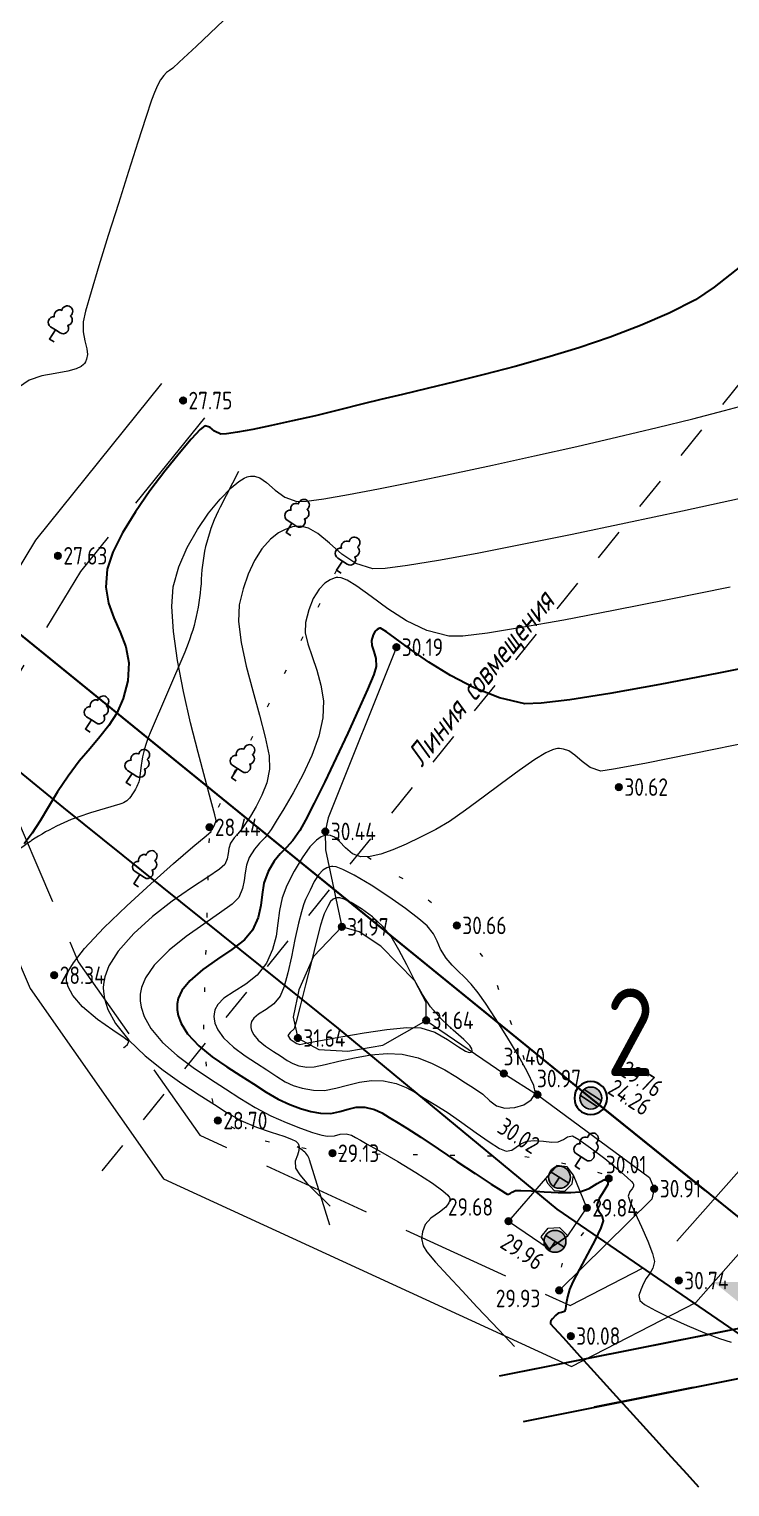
# Model space of a CAD drawing. Header units: metres. Extents: x -149473 to 83396, y -14167 to 104709.
# Drawn here: x -4552.64 to -4536.66, y 42467.22 to 42500.49 of the extents above; entities that cross this region are included whole.
import ezdxf

# ---------------------------------------------------------------- set-up
doc = ezdxf.new("R2010")
doc.units = ezdxf.units.M
for name, pattern in [('g5_01_5x1_5', [1.5, 0.75, -0.75]), ('g5_05x2', [3.5, 2.5, -1]), ('g5_366', [0.85, 0.1, -0.75]), ('осеваяX2', [4, 2.5, -0.5, 0.5, -0.5])]:
    doc.linetypes.add(name, pattern=pattern)
for name, color, linetype, transparency in [('06_Инженерно-технические сооружения', 7, 'Continuous', 0.6), ('10_Границы покрытий и угодий', 7, 'Continuous', 0.6), ('12_Рельеф', 7, 'Continuous', 0.6), ('13_Растительность', 7, 'Continuous', 0.6), ('19_Горизонтали', 7, 'Continuous', 0.6), ('30_Канализация', 7, 'Continuous', 0.6), ('31_Водопровод', 7, 'Continuous', 0.6), ('32_Теплосеть', 7, 'Continuous', 0.6), ('44_Крышки колодцев', 7, 'Continuous', 0.6), ('45_Номера колодцев', 7, 'Continuous', 0.6), ('61_Отметки высоты поверхности', 7, 'Continuous', 0.6)]:
    doc.layers.add(name, color=color, linetype=linetype, transparency=transparency)
doc.layers.add('rastr', color=7, linetype='Continuous')
doc.layers.add('Viewport2ForCustomObjects_0', color=7, linetype='Continuous')
for name, color, linetype, lineweight in [('Сети_В1', 130, 'Continuous', 30), ('Сети_Горизонтали.Вспомогательные', 1, 'Continuous', 9), ('Сети_Горизонтали.Основные', 1, 'Continuous', 30), ('Сети_К2', 40, 'Continuous', 30), ('Сети_К2.Метки', 40, 'Continuous', 30), ('Сети_Трасса', 1, 'осеваяX2', 30)]:
    doc.layers.add(name, color=color, linetype=linetype, lineweight=lineweight)
doc.styles.add('CustomTextStyle115', font='GOST_0.TTF', dxfattribs={"height": 4})
doc.styles.add('LIKE17', font='GOST_0.TTF')
doc.styles.add('Line_GUGK', font='GOST_0.TTF')
doc.styles.get("Standard").update_dxf_attribs({"font": 'GOST_0.TTF'})
doc.linetypes.add('g5_084b', pattern='A,0.001,[18,GUGK_2005.shx,S=5,R=180,X=0,Y=0],0.5,[18,GUGK_2005.shx,S=15,R=180,X=0,Y=0],0.5', length=1.001)
doc.linetypes.add('g5_121_t', pattern='A,4,-0.4,["Т",Line_GUGK,S=1,R=0,X=0,Y=-0.5],-1.2,12', length=17.6)
doc.linetypes.add('g5_122_kl', pattern='A,1,-1,1.5,-0.4,["Кл",Line_GUGK,S=1,R=0,X=0,Y=-0.5],-2.4,1.5,-1,4,-1,4,-1,3', length=21.8)
doc.linetypes.add('g5_122_v', pattern='A,1,-1,1.5,-0.4,["В",Line_GUGK,S=1,R=0,X=0,Y=-0.5],-1.5,1.5,-1,4,-1,4,-1,3', length=20.9)

# ---------------------------------------------------------------- blocks, each defined once
blk = doc.blocks.new('g5_117t')
h = blk.add_hatch(color=255)
h.paths.add_polyline_path([(-0.038, -0.038), (-0.461, -0.038, 0.367426), (-0.038, -0.461)])
h.paths.add_polyline_path([(0.037, -0.461, 0.367426), (0.461, -0.038), (0.037, -0.038)])
h.paths.add_polyline_path([(0.461, 0.037, 0.921954), (-0.461, 0.037)])
at = {"color": 0}
for points in [[(-0.5, 0), (0.5, 0)], [(0, -0.5), (0, 0)]]:
    blk.add_lwpolyline(points, dxfattribs=at)
blk.add_circle((0, 0), 0.5, dxfattribs=at)
blk = doc.blocks.new('g5_388_1')
at = {"color": 0}
blk.add_lwpolyline([(0, 0.497), (0.257, 0.497, 0.798042), (0.365, 0.973, 0.636328), (0.231, 1.405, 0.533064), (0, 1.75, 0.533064), (-0.231, 1.405, 0.636328), (-0.365, 0.973, 0.798042), (-0.257, 0.497)], format="xyb", dxfattribs=at)
for points in [[(0, 0.497), (-0.257, 0.497)], [(0.25, 0), (0, 0), (0, 0.497)]]:
    blk.add_lwpolyline(points, dxfattribs=at)
blk = doc.blocks.new('g5_330')
blk.add_hatch(color=0).paths.add_polyline_path([(0.15, 0, 1), (-0.15, 0, 1)])
at = {"color": 0}
blk.add_circle((0, 0), 0.15, dxfattribs=at)
blk = doc.blocks.new('g5_117kl')
h = blk.add_hatch(color=255)
h.paths.add_polyline_path([(0.418, 0.198, 0.633652), (-0.418, 0.198)])
h.paths.add_polyline_path([(-0.446, 0.122, 0.067116), (-0.463, 0, 0.067116), (-0.446, -0.122), (0.446, -0.122, 0.067116), (0.463, 0, 0.067116), (0.446, 0.122)])
h.paths.add_polyline_path([(-0.418, -0.198, 0.633652), (0.418, -0.198)])
at = {"color": 0}
for p, q in [((-0.474, 0.16), (0.474, 0.16)), ((-0.474, -0.16), (0.474, -0.16))]:
    blk.add_line(p, q, dxfattribs=at)
blk.add_circle((0, 0), 0.5, dxfattribs=at)
blk = doc.blocks.new('CustomObjectsInViewport2_0')
at = {"linetype": 'Continuous'}
blk.add_line((3055.514, 1313.069), (3029.15, 1307.797), dxfattribs=at)
at = {"layer": 'Сети_В1'}
for p, q in [((3030.475, 1310.349), (3068.583, 1317.937)), ((3020.323, 1308.327), (3030.475, 1310.349)), ((3029.15, 1307.797), (3024.635, 1306.894))]:
    blk.add_line(p, q, dxfattribs=at)
at = {"layer": 'Сети_Горизонтали.Вспомогательные', "color": 42, "flags": 128}
for points, elevation in [([(3007.731, 1370.179), (3006.494, 1369.018), (3005.707, 1368.278), (3005.416, 1368.006), (3005.26, 1367.893), (3005.133, 1367.807), (3004.999, 1367.676), (3004.857, 1367.476), (3004.719, 1367.221), (3004.574, 1366.899), (3004.449, 1366.54), (3004.188, 1365.75), (3003.825, 1364.634), (3003.395, 1363.294), (3002.932, 1361.837), (3002.47, 1360.365), (3002.043, 1358.984), (3001.687, 1357.798), (3001.435, 1356.911), (3001.321, 1356.428), (3001.321, 1355.968), (3001.405, 1355.567), (3001.495, 1355.205), (3001.519, 1354.933), (3001.484, 1354.732), (3001.426, 1354.598), (3001.385, 1354.531), (3001.342, 1354.477), (3001.23, 1354.385), (3001.006, 1354.279), (3000.622, 1354.178), (3000.053, 1354.079), (2999.446, 1353.959), (2998.866, 1353.764), (2998.378, 1353.438)], 27.5), ([(3003.164, 1323.294), (3003.185, 1323.314), (3003.244, 1323.361), (3003.345, 1323.445), (3003.415, 1323.582), (3003.202, 1323.75), (3002.673, 1324.1), (3001.986, 1324.591), (3001.298, 1325.178), (3000.855, 1325.688), (3000.638, 1326.08), (3000.567, 1326.341), (3000.558, 1326.47), (3000.568, 1326.561), (3000.642, 1326.778), (3000.878, 1327.18), (3001.39, 1327.831), (3002.269, 1328.773), (3003.31, 1329.786), (3004.406, 1330.791), (3005.448, 1331.71), (3006.328, 1332.465), (3006.936, 1332.977), (3007.165, 1333.169), (3007.181, 1333.226), (3007.194, 1333.28), (3007.255, 1333.358), (3007.323, 1333.463), (3007.399, 1333.669), (3007.335, 1333.936), (3007.152, 1334.597), (3006.885, 1335.572), (3006.566, 1336.778), (3006.229, 1338.135), (3005.907, 1339.561), (3005.633, 1340.975), (3005.441, 1342.296), (3005.363, 1343.442), (3005.433, 1344.333), (3005.697, 1345.246), (3006.076, 1346.128), (3006.538, 1346.954), (3007.047, 1347.7), (3007.569, 1348.34), (3008.07, 1348.85), (3008.432, 1349.147), (3008.67, 1349.296), (3008.809, 1349.359), (3008.871, 1349.378), (3008.965, 1349.395), (3009.142, 1349.393), (3009.388, 1349.313), (3009.695, 1349.101), (3010.084, 1348.752), (3010.526, 1348.422), (3011.072, 1348.23), (3011.509, 1348.248), (3012.31, 1348.357), (3013.424, 1348.548), (3014.801, 1348.808), (3016.39, 1349.125), (3018.139, 1349.49), (3019.997, 1349.889), (3021.913, 1350.312), (3023.837, 1350.747), (3025.718, 1351.182), (3027.503, 1351.607), (3029.143, 1352.01), (3030.586, 1352.379), (3031.723, 1352.683)], 28.5), ([(3031.312, 1348.374), (3028.665, 1347.795), (3026.086, 1347.242), (3023.629, 1346.727), (3021.349, 1346.263), (3019.301, 1345.863), (3017.541, 1345.539), (3016.124, 1345.305), (3015.105, 1345.172), (3014.539, 1345.155), (3013.764, 1345.401), (3013.121, 1345.829), (3012.56, 1346.325), (3012.031, 1346.773), (3011.597, 1347.02), (3011.248, 1347.103), (3010.999, 1347.094), (3010.868, 1347.068), (3010.755, 1347.037), (3010.539, 1346.958), (3010.235, 1346.799), (3009.869, 1346.52), (3009.471, 1346.074), (3009.134, 1345.535), (3008.854, 1344.918), (3008.627, 1344.241), (3008.448, 1343.518), (3008.41, 1342.751), (3008.533, 1341.793), (3008.768, 1340.714), (3009.063, 1339.587), (3009.368, 1338.482), (3009.632, 1337.47), (3009.803, 1336.623), (3009.832, 1336.013), (3009.697, 1335.4), (3009.479, 1334.828), (3009.217, 1334.313), (3008.952, 1333.876), (3008.725, 1333.535), (3008.574, 1333.31), (3008.387, 1333.067), (3008.215, 1332.888), (3008.049, 1332.636), (3007.97, 1332.397), (3007.94, 1332.167), (3007.901, 1331.93), (3007.795, 1331.668), (3007.549, 1331.458), (3007.008, 1331.094), (3006.26, 1330.597), (3005.391, 1329.988), (3004.486, 1329.29), (3003.633, 1328.523), (3002.916, 1327.711), (3002.5, 1327.043), (3002.309, 1326.538), (3002.248, 1326.203), (3002.241, 1326.036), (3002.247, 1325.87), (3002.297, 1325.539), (3002.454, 1325.051), (3002.801, 1324.415), (3003.409, 1323.653), (3004.156, 1322.936), (3004.98, 1322.273), (3005.822, 1321.676), (3006.621, 1321.153), (3007.316, 1320.714), (3007.847, 1320.369), (3008.523, 1319.981), (3009.225, 1319.683), (3009.894, 1319.453), (3010.473, 1319.267), (3010.833, 1319.135), (3011.022, 1319.038), (3011.103, 1318.971), (3011.129, 1318.937), (3011.155, 1318.884), (3011.181, 1318.779), (3011.168, 1318.621), (3011.096, 1318.406), (3011.002, 1318.122), (3011.016, 1317.812), (3011.202, 1317.501), (3011.533, 1317.122), (3011.929, 1316.726), (3012.309, 1316.36), (3012.594, 1316.072)], 29), ([(3030.838, 1344.328), (3028.063, 1343.758), (3025.517, 1343.252), (3023.251, 1342.82), (3021.316, 1342.475), (3019.763, 1342.229), (3018.642, 1342.093), (3018.005, 1342.079), (3017.006, 1342.341), (3016.076, 1342.789), (3015.226, 1343.335), (3014.468, 1343.892), (3013.814, 1344.373), (3013.373, 1344.645), (3013.095, 1344.753), (3012.936, 1344.77), (3012.865, 1344.759), (3012.77, 1344.732), (3012.594, 1344.66), (3012.356, 1344.508), (3012.086, 1344.237), (3011.817, 1343.801), (3011.613, 1343.282), (3011.463, 1342.703), (3011.454, 1342.245), (3011.571, 1341.729), (3011.765, 1341.157), (3011.982, 1340.531), (3012.172, 1339.854), (3012.284, 1339.129), (3012.265, 1338.357), (3012.078, 1337.522), (3011.756, 1336.642), (3011.349, 1335.764), (3010.908, 1334.938), (3010.485, 1334.213), (3010.129, 1333.639), (3009.894, 1333.263), (3009.626, 1332.897), (3009.376, 1332.636), (3009.137, 1332.371), (3008.904, 1331.993), (3008.773, 1331.629), (3008.717, 1331.281), (3008.677, 1330.933), (3008.599, 1330.566), (3008.425, 1330.167), (3008.117, 1329.851), (3007.552, 1329.441), (3006.824, 1328.947), (3006.023, 1328.38), (3005.242, 1327.751), (3004.57, 1327.071), (3004.174, 1326.498), (3003.989, 1326.054), (3003.931, 1325.754), (3003.924, 1325.602), (3003.929, 1325.451), (3003.972, 1325.156), (3004.11, 1324.727), (3004.413, 1324.182), (3004.948, 1323.543), (3005.607, 1322.95), (3006.34, 1322.402), (3007.095, 1321.897), (3007.822, 1321.433), (3008.467, 1321.01), (3009.164, 1320.577), (3009.883, 1320.202), (3010.585, 1319.886), (3011.233, 1319.633), (3011.789, 1319.443), (3012.213, 1319.319), (3012.468, 1319.263), (3012.789, 1319.281), (3013.055, 1319.359), (3013.329, 1319.381), (3013.567, 1319.317), (3013.748, 1319.215), (3013.97, 1319.079), (3014.28, 1318.908), (3014.889, 1318.565), (3015.673, 1318.113), (3016.507, 1317.611), (3017.264, 1317.121), (3017.731, 1316.779), (3017.957, 1316.571), (3018.035, 1316.463), (3018.048, 1316.42), (3018.049, 1316.352), (3018.008, 1316.221), (3017.863, 1316.034), (3017.574, 1315.8), (3017.185, 1315.52), (3016.93, 1315.241), (3016.8, 1314.903), (3016.763, 1314.599), (3016.831, 1314.259), (3017.008, 1313.994), (3017.405, 1313.525), (3017.96, 1312.908), (3018.614, 1312.203), (3019.305, 1311.468), (3019.972, 1310.762), (3020.556, 1310.143), (3020.995, 1309.668)], 29.5), ([(3031.96, 1337.295), (3029.118, 1336.713), (3026.942, 1336.278), (3025.519, 1336.01), (3024.937, 1335.929), (3024.459, 1336.089), (3024.087, 1336.359), (3023.757, 1336.653), (3023.479, 1336.846), (3023.24, 1336.936), (3023.059, 1336.961), (3022.96, 1336.96), (3022.891, 1336.951), (3022.729, 1336.903), (3022.429, 1336.762), (3021.936, 1336.464), (3021.21, 1335.96), (3020.407, 1335.365), (3019.576, 1334.738), (3018.768, 1334.138), (3018.032, 1333.626), (3017.418, 1333.26), (3016.719, 1332.91), (3016.06, 1332.597), (3015.45, 1332.335), (3014.897, 1332.14), (3014.41, 1332.027), (3013.997, 1332.011), (3013.604, 1332.154), (3013.289, 1332.424), (3013.012, 1332.721), (3012.789, 1332.912), (3012.607, 1332.994), (3012.473, 1333.008), (3012.402, 1333), (3012.329, 1332.982), (3012.182, 1332.921), (3011.962, 1332.77), (3011.67, 1332.472), (3011.31, 1331.971), (3010.956, 1331.369), (3010.614, 1330.705), (3010.4, 1330.138), (3010.285, 1329.566), (3010.211, 1328.987), (3010.123, 1328.396), (3009.966, 1327.79), (3009.685, 1327.164), (3009.256, 1326.618), (3008.742, 1326.209), (3008.215, 1325.877), (3007.749, 1325.561), (3007.468, 1325.279), (3007.336, 1325.03), (3007.294, 1324.839), (3007.289, 1324.735), (3007.294, 1324.628), (3007.334, 1324.42), (3007.461, 1324.122), (3007.731, 1323.749), (3008.185, 1323.323), (3008.709, 1322.939), (3009.238, 1322.596), (3009.708, 1322.29), (3010.156, 1321.987), (3010.535, 1321.755), (3010.903, 1321.582), (3011.318, 1321.455), (3011.837, 1321.361), (3012.339, 1321.358), (3012.857, 1321.452), (3013.388, 1321.592), (3013.93, 1321.731), (3014.478, 1321.816), (3015.031, 1321.799), (3015.605, 1321.672), (3016.053, 1321.495), (3016.452, 1321.27), (3016.878, 1320.997), (3017.41, 1320.679), (3017.973, 1320.328), (3018.606, 1319.889), (3019.249, 1319.427), (3019.84, 1319.01), (3020.319, 1318.706), (3020.626, 1318.582), (3020.88, 1318.629), (3021.08, 1318.764), (3021.287, 1318.921), (3021.562, 1319.036), (3021.928, 1319.063), (3022.327, 1319.034), (3022.7, 1318.998), (3022.989, 1319.004), (3023.232, 1319.11), (3023.42, 1319.24), (3023.641, 1319.284), (3023.937, 1319.123), (3024.471, 1318.743), (3025.115, 1318.246), (3025.742, 1317.735), (3026.144, 1317.386), (3026.344, 1317.192), (3026.415, 1317.108), (3026.428, 1317.082), (3026.434, 1317.042), (3026.423, 1316.97), (3026.368, 1316.872), (3026.266, 1316.74), (3026.192, 1316.534), (3026.281, 1316.261), (3026.504, 1315.755), (3026.793, 1315.125), (3027.081, 1314.476), (3027.301, 1313.918), (3027.383, 1313.556), (3027.314, 1313.252), (3027.17, 1313.004), (3027.008, 1312.78), (3026.883, 1312.545), (3026.759, 1312.249), (3026.676, 1312.001), (3026.713, 1311.762), (3026.933, 1311.591), (3027.427, 1311.317), (3028.106, 1310.983), (3028.88, 1310.629), (3029.661, 1310.298), (3030.358, 1310.03), (3030.883, 1309.869)], 30.5)]:
    blk.add_lwpolyline(points, dxfattribs=dict(at, elevation=elevation))
for points, elevation in [([(3011.468, 1330.062), (3011.437, 1329.992), (3011.373, 1329.824), (3011.278, 1329.506), (3011.149, 1328.988), (3010.987, 1328.241), (3010.823, 1327.458), (3010.657, 1326.716), (3010.487, 1326.092), (3010.315, 1325.663), (3010.02, 1325.306), (3009.667, 1325.05), (3009.328, 1324.836), (3009.113, 1324.657), (3009.01, 1324.497), (3008.976, 1324.371), (3008.972, 1324.301), (3008.976, 1324.229), (3009.008, 1324.091), (3009.107, 1323.893), (3009.314, 1323.65), (3009.648, 1323.378), (3010.007, 1323.139), (3010.328, 1322.931), (3010.634, 1322.725), (3010.894, 1322.578), (3011.168, 1322.478), (3011.522, 1322.41), (3011.858, 1322.431), (3012.363, 1322.535), (3012.994, 1322.686), (3013.705, 1322.846), (3014.453, 1322.978), (3015.193, 1323.044), (3015.882, 1323.009), (3016.601, 1322.841), (3017.248, 1322.591), (3017.824, 1322.296), (3018.329, 1321.988), (3018.764, 1321.704), (3019.129, 1321.479), (3019.549, 1321.182), (3019.871, 1320.887), (3020.18, 1320.654), (3020.563, 1320.544), (3021.012, 1320.571), (3021.43, 1320.699), (3021.762, 1320.919), (3021.954, 1321.219), (3021.882, 1321.574), (3021.595, 1322.19), (3021.161, 1322.971), (3020.65, 1323.82), (3020.131, 1324.639), (3019.672, 1325.334), (3019.344, 1325.806), (3019.02, 1326.208), (3018.718, 1326.522), (3018.432, 1326.793), (3018.156, 1327.068), (3017.885, 1327.393), (3017.631, 1327.806), (3017.474, 1328.161), (3017.304, 1328.501), (3017.013, 1328.868), (3016.641, 1329.19), (3016.03, 1329.655), (3015.274, 1330.19), (3014.464, 1330.722), (3013.695, 1331.178), (3013.17, 1331.44), (3012.861, 1331.552), (3012.707, 1331.577), (3012.647, 1331.574), (3012.574, 1331.558), (3012.44, 1331.511), (3012.265, 1331.406), (3012.069, 1331.208), (3011.863, 1330.884), (3011.673, 1330.495), (3011.468, 1330.062)], 31), ([(3012.323, 1329.418), (3012.306, 1329.376), (3012.258, 1329.234), (3012.159, 1328.891), (3011.988, 1328.245), (3011.734, 1327.246), (3011.468, 1326.182), (3011.226, 1325.208), (3011.04, 1324.483), (3010.945, 1324.162), (3010.767, 1324.006), (3010.655, 1323.868), (3010.769, 1323.692), (3010.948, 1323.571), (3011.071, 1323.498), (3011.206, 1323.458), (3011.488, 1323.505), (3012.158, 1323.632), (3013.085, 1323.803), (3014.137, 1323.984), (3015.184, 1324.137), (3016.093, 1324.227), (3016.733, 1324.218), (3017.367, 1324.014), (3017.952, 1323.681), (3018.452, 1323.341), (3018.766, 1323.146), (3018.938, 1323.085), (3019.018, 1323.1), (3019.047, 1323.127), (3019.065, 1323.164), (3019.058, 1323.25), (3018.957, 1323.413), (3018.686, 1323.686), (3018.205, 1324.109), (3017.664, 1324.608), (3017.168, 1325.171), (3016.806, 1325.732), (3016.447, 1326.391), (3016.09, 1327.09), (3015.731, 1327.77), (3015.368, 1328.374), (3014.998, 1328.842), (3014.521, 1329.276), (3014.02, 1329.647), (3013.548, 1329.931), (3013.224, 1330.08), (3013.031, 1330.139), (3012.931, 1330.151), (3012.892, 1330.147), (3012.834, 1330.133), (3012.734, 1330.085), (3012.613, 1329.971), (3012.483, 1329.755), (3012.323, 1329.418)], 31.5)]:
    blk.add_lwpolyline(points, close=True, dxfattribs=dict(at, elevation=elevation))
at = {"layer": 'Сети_Горизонтали.Основные', "color": 40, "flags": 128}
for points, elevation in [([(3031.326, 1358.967), (3030.103, 1358.01), (3029.253, 1357.441), (3028.053, 1356.831), (3026.747, 1356.263), (3025.364, 1355.737), (3023.932, 1355.251), (3022.479, 1354.804), (3021.033, 1354.396), (3019.623, 1354.024), (3018.277, 1353.689), (3017.022, 1353.388), (3015.888, 1353.121), (3014.903, 1352.887), (3014.094, 1352.685), (3013.012, 1352.409), (3011.928, 1352.147), (3010.881, 1351.908), (3009.911, 1351.697), (3009.059, 1351.524), (3008.364, 1351.396), (3007.866, 1351.321), (3007.606, 1351.305), (3007.324, 1351.44), (3007.106, 1351.628), (3006.874, 1351.687), (3006.666, 1351.514), (3006.256, 1351.075), (3005.699, 1350.425), (3005.052, 1349.619), (3004.37, 1348.711), (3003.71, 1347.755), (3003.127, 1346.806), (3002.678, 1345.919), (3002.418, 1345.148), (3002.353, 1344.317), (3002.482, 1343.587), (3002.729, 1342.918), (3003.017, 1342.269), (3003.27, 1341.6), (3003.409, 1340.871), (3003.359, 1340.042), (3003.147, 1339.238), (3002.858, 1338.576), (3002.503, 1338.008), (3002.092, 1337.485), (3001.638, 1336.959), (3001.15, 1336.382), (3000.64, 1335.704), (3000.162, 1334.977), (2999.747, 1334.291), (2999.37, 1333.659), (2999.005, 1333.094), (2998.627, 1332.608)], 28), ([(3033.328, 1340.999), (3030.313, 1340.396), (3027.636, 1339.884), (3025.356, 1339.474), (3023.53, 1339.182), (3022.216, 1339.021), (3021.471, 1339.004), (3020.31, 1339.275), (3019.167, 1339.728), (3018.081, 1340.294), (3017.091, 1340.906), (3016.235, 1341.495), (3015.552, 1341.994), (3015.157, 1342.283), (3014.961, 1342.412), (3014.883, 1342.448), (3014.861, 1342.45), (3014.819, 1342.437), (3014.743, 1342.397), (3014.649, 1342.307), (3014.555, 1342.143), (3014.478, 1341.888), (3014.497, 1341.659), (3014.59, 1341.382), (3014.682, 1341.061), (3014.697, 1340.701), (3014.579, 1340.34), (3014.294, 1339.654), (3013.886, 1338.733), (3013.397, 1337.664), (3012.869, 1336.537), (3012.344, 1335.439), (3011.865, 1334.461), (3011.474, 1333.69), (3011.213, 1333.215), (3010.897, 1332.768), (3010.598, 1332.439), (3010.311, 1332.148), (3010.033, 1331.812), (3009.759, 1331.349), (3009.567, 1330.815), (3009.484, 1330.304), (3009.426, 1329.791), (3009.311, 1329.253), (3009.055, 1328.665), (3008.679, 1328.227), (3008.114, 1327.791), (3007.45, 1327.343), (3006.778, 1326.871), (3006.187, 1326.359), (3005.832, 1325.914), (3005.666, 1325.554), (3005.613, 1325.3), (3005.606, 1325.169), (3005.612, 1325.037), (3005.655, 1324.779), (3005.791, 1324.406), (3006.087, 1323.937), (3006.598, 1323.392), (3007.213, 1322.893), (3007.872, 1322.437), (3008.516, 1322.023), (3009.088, 1321.65), (3009.672, 1321.273), (3010.224, 1320.963), (3010.746, 1320.717), (3011.24, 1320.529), (3011.708, 1320.395), (3012.153, 1320.312), (3012.629, 1320.305), (3013.038, 1320.389), (3013.412, 1320.504), (3013.783, 1320.591), (3014.18, 1320.59), (3014.621, 1320.485), (3014.956, 1320.329), (3015.28, 1320.127), (3015.69, 1319.879), (3016.084, 1319.636), (3016.722, 1319.219), (3017.515, 1318.692), (3018.374, 1318.118), (3019.21, 1317.56), (3019.933, 1317.082), (3020.372, 1316.8), (3020.589, 1316.668), (3020.67, 1316.625), (3020.689, 1316.619), (3020.733, 1316.621), (3020.804, 1316.646), (3020.895, 1316.714), (3021.051, 1316.795), (3021.286, 1316.795), (3021.755, 1316.769), (3022.359, 1316.733), (3022.997, 1316.703), (3023.572, 1316.696), (3023.982, 1316.729), (3024.407, 1316.886), (3024.778, 1317.109), (3025.069, 1317.278), (3025.257, 1317.276), (3025.251, 1317.07), (3025.074, 1316.758), (3024.865, 1316.418), (3024.762, 1316.127), (3024.839, 1315.867), (3024.982, 1315.659), (3025.052, 1315.401), (3024.944, 1315.089), (3024.678, 1314.544), (3024.329, 1313.877), (3023.968, 1313.201), (3023.669, 1312.628), (3023.503, 1312.269), (3023.415, 1311.943), (3023.364, 1311.635), (3023.327, 1311.393), (3023.285, 1311.266), (3023.151, 1311.225), (3022.996, 1311.195), (3022.868, 1311.083), (3022.73, 1310.929), (3022.66, 1310.84), (3022.647, 1310.773), (3022.646, 1310.706), (3022.799, 1310.535), (3023.215, 1310.074), (3023.839, 1309.385), (3024.617, 1308.528), (3025.492, 1307.564), (3026.409, 1306.554), (3027.314, 1305.558), (3028.15, 1304.637), (3028.863, 1303.852), (3029.397, 1303.264)], 30)]:
    blk.add_lwpolyline(points, dxfattribs=dict(at, elevation=elevation))
at = {"layer": 'Сети_К2'}
for p, q in [((3023.899, 1321.481), (2950.536, 1381.127)), ((3044.682, 1304.706), (3025.064, 1320.537))]:
    blk.add_line(p, q, dxfattribs=at)
at = {"layer": 'Сети_К2', "linetype": 'Continuous'}
for start, end in [(0, 180), (180, 0)]:
    blk.add_arc((3024.481, 1321.008), 0.75, start, end, dxfattribs=at)
at = {"layer": 'Сети_К2.Метки', "color": 7, "linetype": 'Continuous', "true_color": 0xffffff}
blk.add_solid([(3033.87, 1317.299, 27.261), (3039.658, 1312.629, 27.261), (3035.877, 1307.943, 27.261), (3030.089, 1312.614, 27.261)], dxfattribs=at)
at = {"layer": 'Сети_Трасса', "ltscale": 5, "flags": 128}
for points in [[(3045.266, 1304.235), (3024.481, 1321.008), (2949.954, 1381.6), (2816.617, 1488.592), (2738.008, 1530.067), (2660.178, 1571.132), (2652.262, 1575.729), (2565.789, 1625.953)], [(3020.323, 1308.327), (3068.583, 1317.937)], [(3021.417, 1306.25), (3055.567, 1313.08)]]:
    blk.add_lwpolyline(points, dxfattribs=at)
at = {"layer": 'Сети_К2.Метки', "linetype": 'Continuous', "style": 'CustomTextStyle115'}
blk.add_text('2', height=4, dxfattribs=at).set_placement((3025.182, 1322.008, 30.939))

msp = doc.modelspace()

# ---------------------------------------------------------------- linework, layer by layer
at = {"layer": '06_Инженерно-технические сооружения', "color": 7, "linetype": 'Continuous', "lineweight": 20, "flags": 128}
for points in [[(-4540.865, 42474.257), (-4541.706, 42473.284), (-4540.783, 42472.655), (-4540.357, 42472.951), (-4539.92, 42473.59), (-4540.227, 42474.334), (-4540.368, 42474.529), (-4540.608, 42474.556), (-4540.865, 42474.257)], [(-4540.667, 42473.985), (-4540.426, 42473.97), (-4540.257, 42474.14), (-4540.227, 42474.334), (-4540.368, 42474.529), (-4540.608, 42474.556), (-4540.865, 42474.257), (-4540.82, 42474.153), (-4540.667, 42473.985)], [(-4540.783, 42472.655), (-4540.963, 42472.931), (-4540.799, 42473.125), (-4540.545, 42473.14), (-4540.357, 42472.951), (-4540.783, 42472.655)]]:
    msp.add_lwpolyline(points, dxfattribs=at)
at = {"layer": '10_Границы покрытий и угодий', "color": 7, "linetype": 'Continuous', "lineweight": 20, "flags": 128}
msp.add_lwpolyline([(-4549.618, 42492.403), (-4552.496, 42488.829), (-4555.133, 42484.467), (-4552.617, 42478.593), (-4549.578, 42474.253), (-4540.273, 42469.97), (-4537.434, 42471.429), (-4534.979, 42474.211), (-4533.557, 42476.506), (-4532.794, 42478.388)], dxfattribs=at)
at = {"layer": '10_Границы покрытий и угодий', "color": 7, "linetype": 'g5_05x2', "lineweight": 20, "flags": 128}
msp.add_lwpolyline([(-4548.644, 42491.619), (-4551.47, 42488.11), (-4553.731, 42484.369), (-4551.519, 42479.204), (-4548.748, 42475.247), (-4540.303, 42471.36), (-4538.215, 42472.433), (-4535.986, 42474.959), (-4534.675, 42477.074), (-4533.953, 42478.857)], dxfattribs=at)
at = {"layer": '10_Границы покрытий и угодий', "color": 7, "linetype": 'g5_366', "lineweight": 20, "flags": 128}
for points in [[(-4545.627, 42488.138), (-4548.024, 42483.404), (-4548.529, 42482.274), (-4548.555, 42481.425), (-4548.672, 42477.493), (-4548.555, 42476.37), (-4548.336, 42475.582), (-4547.374, 42475.139), (-4545.72, 42474.837), (-4544.747, 42474.821), (-4541.378, 42474.768), (-4540.638, 42474.649), (-4540.186, 42474.543), (-4539.562, 42474.371), (-4539.422, 42474.258), (-4539.4, 42473.997), (-4539.517, 42473.73), (-4540.482, 42472.328), (-4540.55, 42472.037), (-4540.549, 42471.708)], [(-4541.047, 42476.173), (-4542.134, 42479.133), (-4542.887, 42480.035), (-4544.001, 42481.026), (-4545.885, 42482.179)]]:
    msp.add_lwpolyline(points, dxfattribs=at)
at = {"layer": '12_Рельеф', "color": 7, "linetype": 'g5_084b', "lineweight": 20, "flags": 128}
for points in [[(-4544.265, 42486.383), (-4545.822, 42482.493), (-4545.885, 42482.179), (-4545.88, 42481.759), (-4545.511, 42480.001), (-4546.158, 42479.325), (-4546.493, 42478.567), (-4546.619, 42477.939), (-4546.511, 42477.466), (-4546.035, 42477.206), (-4545.369, 42477.162), (-4544.57, 42477.303), (-4543.586, 42477.869), (-4541.815, 42476.653), (-4541.047, 42476.173), (-4538.494, 42474.286), (-4538.383, 42474.028), (-4538.438, 42473.791), (-4540.549, 42471.708)], [(-4543.586, 42477.869), (-4543.584, 42478.277), (-4543.846, 42478.767), (-4544.622, 42479.565), (-4545.11, 42479.891), (-4545.511, 42480.001)]]:
    msp.add_lwpolyline(points, dxfattribs=at)
at = {"layer": '19_Горизонтали', "color": 32, "linetype": 'Continuous', "lineweight": 20, "flags": 128}
for points, elevation in [([(-4547.867, 42490.392), (-4548.283, 42489.58, 0.108961), (-4548.715, 42487.938), (-4548.715, 42487.938, -0.091552), (-4549.093, 42486.27), (-4549.882, 42484.43, 0.068676), (-4550.085, 42483.691), (-4550.126, 42483.381, -0.076036), (-4550.167, 42483.24), (-4550.167, 42483.24, -0.027701), (-4550.237, 42483.109), (-4550.295, 42483.013, -0.186349), (-4550.571, 42482.8), (-4551.241, 42482.601, 0.075282), (-4552.583, 42481.972), (-4552.611, 42481.953, 0.090112), (-4553.623, 42480.974)], 14), ([(-4545.782, 42473.194), (-4546.244, 42474.683, 0.171721), (-4546.409, 42474.904), (-4546.53, 42474.985)], 14.5)]:
    msp.add_lwpolyline(points, format="xyb", dxfattribs=dict(at, elevation=elevation))
at = {"layer": '30_Канализация', "color": 42, "linetype": 'g5_122_kl', "lineweight": 30, "flags": 128}
msp.add_lwpolyline([(-4765.468, 42700.816), (-4769.176, 42628.569), (-4721.982, 42601.158), (-4643.763, 42559.888), (-4577.094, 42506.392), (-4539.83, 42476.096), (-4529.438, 42467.71), (-4503.813, 42475.716), (-4460.379, 42527.88), (-4434.118, 42524.323), (-4423.121, 42522.263), (-4413.186, 42519.778)], dxfattribs=at)
at = {"layer": '31_Водопровод', "color": 94, "linetype": 'g5_122_v', "lineweight": 30, "flags": 128}
for points in [[(-4541.909, 42469.756), (-4508.274, 42476.453), (-4505.251, 42477.224), (-4499.427, 42483.217), (-4495.945, 42487.863), (-4480.552, 42506.444), (-4472.076, 42516.787), (-4470.257, 42518.938), (-4475.966, 42523.487)], [(-4541.363, 42468.717), (-4504.319, 42476.126), (-4498.416, 42482.27), (-4491.767, 42476.305)]]:
    msp.add_lwpolyline(points, dxfattribs=at)
at = {"layer": '32_Теплосеть', "color": 5, "linetype": 'g5_121_t', "lineweight": 30, "flags": 128}
msp.add_lwpolyline([(-4618.389, 42537.549), (-4604.403, 42525.957), (-4585.06, 42509.978), (-4583.348, 42508.568), (-4568.651, 42496.425), (-4562.141, 42491.142), (-4551.855, 42482.718), (-4545.593, 42477.681), (-4540.603, 42473.562), (-4531.401, 42467.245), (-4522.205, 42477.784)], dxfattribs=at)
at = {"layer": 'rastr', "color": 5, "linetype": 'g5_01_5x1_5', "lineweight": 20, "flags": 128}
msp.add_lwpolyline([(-4550.977, 42474.434), (-4534.007, 42495.403)], dxfattribs=at)

# ---------------------------------------------------------------- block references
at = {"layer": '13_Растительность', "color": 92, "linetype": 'Continuous', "lineweight": 20, "xscale": 0.4999999999999999, "yscale": 0.4999999999999999, "zscale": 0.4999999999999999, "rotation": 327.2608096277772}
for p in [(-4552.176, 42493.415, 13.717), (-4546.78, 42489.001, 14.107), (-4545.627, 42488.138, 14.152), (-4551.355, 42484.515, 13.858), (-4550.425, 42483.294, 13.97), (-4548.024, 42483.404, 14.216), (-4550.252, 42480.986, 14.125), (-4540.186, 42474.543, 14.918)]:
    msp.add_blockref('g5_388_1', p, dxfattribs=at)
at = {"layer": '44_Крышки колодцев', "color": 7, "linetype": 'Continuous', "lineweight": 20}
for name, p, xscale, yscale, zscale, rotation in [('g5_117kl', (-4539.83, 42476.096, 14.88), 0.5, 0.5, 0.5, 326.3099380122847), ('g5_117t', (-4540.544, 42474.288, 15.011), 0.4999999999999999, 0.4999999999999999, 0.4999999999999999, 327.2608096277772), ('g5_117t', (-4540.646, 42472.826, 14.979), 0.4999999999999999, 0.4999999999999999, 0.4999999999999999, 327.2608096277772)]:
    msp.add_blockref(name, p, dxfattribs=dict(at, xscale=xscale, yscale=yscale, zscale=zscale, rotation=rotation))
at = {"layer": '61_Отметки высоты поверхности', "color": 7, "linetype": 'Continuous', "lineweight": 20, "xscale": 0.5, "yscale": 0.5, "zscale": 0.5}
for p in [(-4549.131, 42492.011, 13.876), (-4551.983, 42488.469, 13.814), (-4544.265, 42486.383, 15.094), (-4539.19, 42483.191, 15.309), (-4548.529, 42482.274, 14.217), (-4545.885, 42482.179, 15.22), (-4545.511, 42480.001, 15.983), (-4542.887, 42480.035, 15.332), (-4552.068, 42478.898, 14.168), (-4543.586, 42477.869, 15.819), (-4546.511, 42477.466, 15.819), (-4541.815, 42476.653, 15.701), (-4541.047, 42476.173, 15.487), (-4548.336, 42475.582, 14.348), (-4545.72, 42474.837, 14.566), (-4539.422, 42474.258, 15.004), (-4538.383, 42474.028, 15.457), (-4539.92, 42473.59, 14.919), (-4541.706, 42473.284, 14.842), (-4537.825, 42471.931, 15.369), (-4540.549, 42471.708, 14.966), (-4540.288, 42470.665, 15.04)]:
    msp.add_blockref('g5_330', p, dxfattribs=at)
at = {"layer": 'Viewport2ForCustomObjects_0', "xscale": 0.5, "yscale": 0.5, "zscale": 0.5}
msp.add_blockref('CustomObjectsInViewport2_0', (-6052.071, 41815.592), dxfattribs=at)

# ---------------------------------------------------------------- texts
at = {"layer": '45_Номера колодцев', "color": 7, "linetype": 'Continuous', "lineweight": 15, "ltscale": 0.5, "style": 'LIKE17'}
for s, p in [('29.76', (-4539.207, 42476.64)), ('24.26', (-4539.477, 42476.22)), ('30.02', (-4541.995, 42475.332)), ('29.96', (-4541.927, 42472.701))]:
    msp.add_text(s, height=0.4, rotation=327.2608, dxfattribs=at).set_placement(p)
at = {"layer": '61_Отметки высоты поверхности', "color": 7, "linetype": 'Continuous', "lineweight": 15, "ltscale": 0.5, "style": 'LIKE17'}
for s, p in [('27.75', (-4549.006, 42491.811)), ('27.63', (-4551.858, 42488.269)), ('30.19', (-4544.14, 42486.183)), ('30.62', (-4539.065, 42482.991)), ('28.44', (-4548.404, 42482.074)), ('30.44', (-4545.76, 42481.979)), ('31.97', (-4545.386, 42479.801)), ('30.66', (-4542.762, 42479.835)), ('28.34', (-4551.943, 42478.698)), ('31.64', (-4543.461, 42477.669)), ('31.64', (-4546.386, 42477.266)), ('31.40', (-4541.819, 42476.842)), ('30.97', (-4541.058, 42476.342)), ('28.70', (-4548.211, 42475.382)), ('29.13', (-4545.595, 42474.637)), ('30.01', (-4539.486, 42474.377)), ('30.91', (-4538.258, 42473.828)), ('29.68', (-4543.089, 42473.412)), ('29.84', (-4539.795, 42473.39)), ('30.74', (-4537.7, 42471.731)), ('29.93', (-4541.997, 42471.323)), ('30.08', (-4540.163, 42470.465))]:
    msp.add_text(s, height=0.4, dxfattribs=at).set_placement(p)
at = {"layer": 'rastr', "color": 5, "linetype": 'Continuous', "lineweight": 15, "oblique": 15}
msp.add_text('Линия совмещения', height=0.5, rotation=50.9952, dxfattribs=at).set_placement((-4543.686, 42483.627))

doc.saveas('drawing.dxf')
